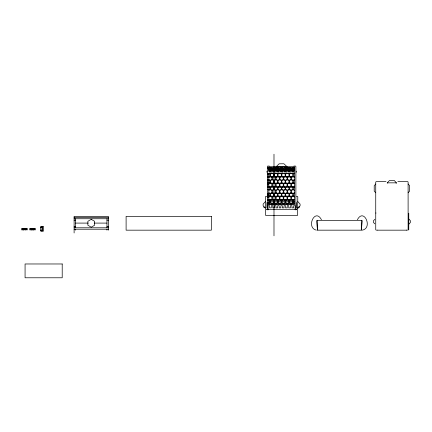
<?xml version="1.0" encoding="UTF-8"?>
<svg xmlns="http://www.w3.org/2000/svg" width="432" height="432" viewBox="0 0 432 432"><rect width="100%" height="100%" fill="white"/><g stroke="black" fill="none" stroke-linecap="round" stroke-linejoin="round"><path stroke-width="0.65" d="M297.799 208.256L300.083 205.778L300.083 204.066L297.799 201.582M265.421 201.582L263.137 204.066L263.137 205.778L265.28 207.922M408.877 224.181L410.4 222.458L410.4 220.747L408.877 219.024M361.314 230.17L362.27 220.649L316.559 220.649L317.515 230.17L361.314 230.17L361.314 220.649M32.195 229.289L32.195 229.036M357.377 219.748C363.917 207.295 373.145 228.236 362.264 230.164M266.776 196.457L265.734 196.376L265.421 196.825L265.421 215.012L265.896 215.487L297.556 215.422L297.799 196.825L297.486 196.376L296.444 196.457M24.835 228.982L24.835 229.343M408.764 230.002L408.764 213.203M24.845 228.814L24.851 229.516M32.184 229.484L32.189 228.847M375.737 184.01L374.215 185.733L374.22 191.122L375.737 192.769M374.836 219.359L373.453 220.747L373.453 222.458L374.836 223.841M408.116 192.769L409.639 191.052L409.633 185.657L408.116 184.01M23.971 229.468L23.971 228.857M33.053 228.847L33.053 229.478M377.093 230.062L376.785 230.17L407.068 230.17L406.76 230.062M23.965 229.581L24.143 228.906L23.506 228.749M24.932 228.749L25.407 228.749M31.601 228.749L32.076 228.749M268.85 183.233L269.924 182.606L269.924 180.706L268.85 180.079L267.327 180.101M268.85 183.821L270.184 183.049L271.831 184.005L271.831 185.906L270.184 186.862L268.85 186.089L267.327 186.079M294.37 173.486L293.29 174.107L293.29 176.013L294.37 176.634L294.37 172.525M268.85 190.415L270.184 189.648L271.831 190.598L271.831 192.505L270.184 193.455L268.85 192.688M278.057 187.299L279.704 186.349L281.351 187.299L281.351 189.205L279.704 190.156L278.057 189.205L278.057 187.299L294.37 187.304M294.37 179.491L293.036 180.263L291.384 179.307L291.384 177.406L293.036 176.45L294.37 177.223M294.37 180.079L293.29 180.706L293.29 182.606L294.37 183.233L267.327 183.222M268.85 197.014L270.184 196.247L271.831 197.197L271.831 199.103L270.184 200.054L268.85 199.287L267.327 199.271M294.37 186.089L293.036 186.862L291.384 185.906L291.384 184.005L293.036 183.049L294.37 183.821M294.37 186.678L293.29 187.299L293.29 189.205L294.37 189.826L294.37 176.866M275.897 199.546L277.544 200.497L277.544 202.403L275.897 203.353L274.244 202.403L274.244 200.497L275.918 199.557M268.85 203.612L270.184 202.84L271.831 203.796L271.831 204.644L268.85 204.644L268.85 190.15M279.704 199.546L278.057 200.497L278.057 202.403L279.704 203.353L281.351 202.403L281.351 200.497L279.682 199.557M294.37 192.688L293.036 193.455L291.384 192.505L291.384 190.598L293.036 189.648L294.37 190.415M283.511 199.546L281.864 200.497L281.864 202.403L283.511 203.353L285.163 202.403L285.163 200.497L283.538 199.557M294.37 193.277L293.29 193.898L293.29 195.804L294.37 196.425L294.37 190.15M287.323 199.546L285.671 200.497L285.671 202.403L287.323 203.353L288.97 202.403L288.97 200.497L287.296 199.557M294.37 199.287L293.036 200.054L291.384 199.103L291.384 197.197L293.036 196.247L294.37 197.014M294.37 199.876L293.29 200.497L293.29 202.403L294.37 203.024M268.553 176.51L268.85 176.537M286.367 166.385L276.847 166.385M268.85 168.005L270.113 167.594M268.85 168.21L270.184 167.778L271.831 168.313L271.831 170.645L270.184 171.18M270.626 167.594L272.273 168.129L273.92 167.594M268.85 169.268L270.113 168.853L270.113 166.725L268.85 166.725L268.85 171.434M271.901 170.829L271.901 169.571L270.248 170.105L270.248 171.364L271.901 170.829L273.548 171.364L273.548 170.105L270.184 169.036L268.85 169.474L270.184 169.922L271.831 169.387M274.433 167.594L276.08 168.129L277.733 167.594M272.344 169.576L273.991 169.036L277.355 170.105L277.355 171.364L275.708 170.829L274.055 171.364L274.055 170.105L275.708 169.571M277.798 167.778L276.151 168.313L276.151 170.645L277.798 171.18L279.45 170.645L279.45 168.313L277.798 167.778L277.798 169.036L276.151 169.576M275.638 169.387L273.991 169.922L270.626 168.853L270.626 166.725L273.92 166.725L273.92 168.853L272.273 169.393L272.273 168.129M278.24 167.594L279.893 168.129L281.54 167.594M281.61 167.778L279.958 168.313L279.958 170.645L281.61 171.18L283.257 170.645L283.257 168.313L281.61 167.778L281.61 169.036L279.958 169.576M276.08 168.129L276.08 169.393L277.733 168.853L277.733 167.022L277.139 167.022A1.507 0.848 0 0 1 275.951 166.73L274.433 166.725L274.433 168.853L277.798 169.922L279.45 169.387M275.638 170.645L273.991 171.18L272.344 170.645L272.344 168.313L273.991 167.778L275.638 168.313L275.708 170.829M282.053 167.594L283.7 168.129L285.352 167.594M277.868 170.105L279.515 169.571L281.167 170.105L281.167 171.364L279.515 170.829L277.868 171.364L277.798 169.922M285.417 167.778L283.77 168.313L283.77 170.645L285.417 171.18L287.069 170.645L287.069 168.313L285.417 167.778L285.417 169.036L283.77 169.576M279.893 168.129L279.893 169.393L281.54 168.853L281.54 167.022L278.24 167.022L278.24 168.853L281.61 169.922L283.257 169.387M285.86 167.594L287.512 168.129L289.159 167.594M283.327 169.571L281.675 170.105L281.675 171.364L283.327 170.829L284.974 171.364L284.974 170.105L283.327 169.571L283.327 170.829M283.7 168.129L283.7 169.393L285.352 168.853L285.352 167.022L282.053 167.022L282.053 168.853L285.417 169.922L287.069 169.387M289.159 168.853L287.512 169.393L287.512 168.129M292.966 167.594L291.319 168.129L289.667 167.594M287.134 169.571L285.487 170.105L285.487 171.364L287.134 170.829L288.781 171.364L288.781 170.105L287.134 169.571L287.134 170.829M287.577 169.576L289.224 169.036L290.876 169.576M294.37 168.21L293.036 167.778L291.384 168.313L291.384 170.645L293.036 171.18L294.37 170.748M289.224 169.036L289.159 166.725L287.253 166.725A1.447 0.815 0 0 1 286.281 167.011L285.86 167.022L285.86 168.853L289.224 169.922L290.876 169.387M291.319 169.393L292.966 168.853L292.966 166.725L289.667 166.725L289.667 168.853L290.768 169.214M290.941 169.571L289.294 170.105L289.294 171.364L290.941 170.829L292.594 171.364L292.594 170.105L290.941 169.571L290.941 170.829M291.384 169.576L293.036 169.036L294.37 169.474L293.036 169.922L291.384 169.387M294.37 169.695L293.101 170.105L293.101 171.364L294.37 170.953L293.101 170.975M26.104 228.452L26.028 228.631A1.01 1.01 0 0 1 26.028 229.694L27.313 229.878L27.313 228.447L25.11 228.544L25.11 229.775L26.12 229.878M22.81 229.873L22.901 229.732A1.01 1.01 0 0 1 22.885 228.631L23.803 228.544L23.803 229.775L21.6 229.878L21.6 228.447L22.81 228.452M34.198 228.452L34.123 228.631A1.01 1.01 0 0 1 34.123 229.694L35.408 229.878L35.408 228.447L33.205 228.544A0.621 0.621 0 0 0 33.205 229.775L34.214 229.878M30.904 229.873L30.996 229.732A1.01 1.01 0 0 1 30.98 228.631L29.695 228.447L29.695 229.878L31.898 229.775L31.898 228.544L30.904 228.452M31.984 229.613L31.687 229.613M407.732 230.164L408.116 229.694L408.105 182.012L407.641 181.613L397.84 181.613M386.014 181.613L376.213 181.613L375.743 182.012L375.737 229.694L376.121 230.164M25.169 229.64L23.744 229.878M269.309 166.055L267.673 166.072L267.327 166.531L267.327 209.871M293.906 166.055L295.542 166.072L295.893 166.531L295.893 209.871M267.327 167.962L268.85 167.962M271.285 167.983L273.262 167.983M274.946 167.983L275.967 167.983A1.507 0.848 0 0 0 276.799 168.259M286.389 168.264A1.447 0.815 0 0 0 287.253 167.983L288.522 167.983M290.331 167.983L292.307 167.983M267.327 168.102L268.85 168.102M268.85 170.975L269.741 170.975M270.248 170.975L273.548 170.975M274.055 170.975L277.355 170.975M277.868 170.975L281.167 170.975M281.675 170.975L284.974 170.975M285.487 170.975L288.781 170.975M289.294 170.975L292.594 170.975M267.327 173.507L268.85 173.507L269.924 174.107L269.924 176.013L268.85 176.634L267.327 176.623M267.327 173.777L268.85 173.777M267.327 173.837L268.85 173.837M267.327 174.096L268.85 174.096M267.327 174.188L268.85 174.188M267.327 174.28L268.85 174.28M267.327 176.18L268.85 176.18M267.327 176.364L268.85 176.364M267.327 176.866L268.85 176.866M267.327 176.953L294.37 176.92M267.327 177.136L268.85 177.136M267.327 177.277L268.85 177.277L270.184 176.45L271.831 177.406L271.831 179.307L270.184 180.263L268.85 179.491L267.327 179.48M267.327 177.579L268.85 177.579M267.327 179.923L268.85 179.923M267.327 180.436L268.85 180.436M267.327 180.695L268.85 180.695M267.327 180.873L268.85 180.873M267.327 182.779L268.85 182.779M267.327 182.963L268.85 182.963M267.327 183.551L268.85 183.551M267.327 183.73L268.85 183.73M267.327 184.172L268.85 184.172M267.327 186.521L268.85 186.521M267.327 186.7L268.85 186.7L269.924 187.299L269.924 189.205L268.85 189.826L268.85 173.324M267.327 187.029L268.85 187.029M267.327 187.288L277.544 187.304L277.544 189.205L275.897 190.156L274.244 189.205L274.244 187.299L275.897 186.349L277.544 187.299M267.327 187.472L268.85 187.472M267.327 189.562L268.85 189.562M267.327 193.298L268.85 193.298M267.327 193.628L294.37 193.655M267.327 193.887L268.85 193.887M267.327 194.071L268.85 194.071M267.327 195.977L268.85 195.977M267.327 196.155L294.37 196.182M267.327 196.414L268.85 196.414L269.924 195.804L269.924 193.898L268.85 193.277M267.327 196.749L268.85 196.749M267.327 196.927L268.85 196.927M267.327 197.37L268.85 197.37M269.32 199.557L271.042 199.557M273.132 199.557L274.849 199.557M276.939 199.557L278.662 199.557M280.746 199.557L282.469 199.557M284.558 199.557L286.276 199.557M288.365 199.557L290.088 199.557M292.178 199.557L293.895 199.557M267.327 199.897L268.85 199.897L269.924 200.497L269.924 202.403L268.85 203.024L267.327 203.013M267.327 200.227L268.85 200.227M270.886 200.237L273.289 200.237M274.693 200.237L277.096 200.237M278.505 200.237L280.908 200.237M282.312 200.237L284.715 200.237M286.119 200.237L288.522 200.237M289.931 200.237L292.334 200.237M267.327 200.486L268.85 200.486M267.327 200.669L268.85 200.669M268.85 201.285L294.37 201.285M267.327 202.354L268.85 202.354M267.327 202.57L268.85 202.57M267.327 202.754L268.85 202.754M267.327 203.342L268.85 203.413M267.327 203.526L268.85 203.526M267.327 203.855L268.85 203.855M267.327 203.969L290.876 203.904M291.384 203.904L294.37 203.904M297.799 207.824L299.084 207.76L299.322 206.777M266.468 209.439L296.752 209.439M375.743 213.03L376.051 213.03M74.11 217.318L108.394 217.318M74.11 218.743L108.394 218.743M74.11 220.174L75.541 220.174M106.963 220.174L108.394 220.174M75.541 223.09L88.241 223.09M94.262 223.09L106.963 223.09M40.651 226.363L43.502 226.363L43.502 231.125L40.651 231.125M74.11 226.357L75.541 226.357M106.963 226.357L108.394 226.357M40.651 227.075L42.217 227.075M40.657 227.221L42.061 227.221M74.11 227.788L108.394 227.788M23.744 228.447L25.169 228.447A0.713 0.713 0 0 1 25.769 228.771M31.838 228.447L33.264 228.447A0.713 0.713 0 0 1 33.863 228.771M74.11 229.219L108.394 229.219M31.838 229.878L33.264 229.878A0.713 0.713 0 0 0 33.82 229.613M40.657 230.267L42.061 230.267M40.651 230.407L42.217 230.407M298.847 206.302L299.149 206.41M264.373 207.824L263.925 207.511L263.898 206.777M316.327 230.143C305.753 227.788 315.036 207.446 321.451 219.748M293.479 167.594L294.37 167.886M294.37 169.144L293.479 168.853L293.479 166.725L294.37 166.725L294.37 171.434M285.417 169.036L287.069 169.576M288.679 171.002L287.577 170.645L287.577 168.313L289.224 167.778L290.876 168.313L290.876 170.645L289.224 171.18L289.224 169.922M281.61 169.036L283.257 169.576M277.798 169.036L279.45 169.576M268.85 169.814L269.741 170.105L269.741 171.364M268.85 170.748L269.735 171.04M294.37 203.612L293.036 202.84L291.384 203.796L291.384 204.644L294.37 204.644L294.37 196.749M33.502 228.749L32.843 228.944L33.043 229.581M408.494 221.13L408.494 222.07M396.689 183.071L394.205 180.446L389.502 180.473L387.164 182.93M396.117 183.244L396.166 182.839L387.688 182.839L387.736 183.244M317.515 220.649L317.515 230.17M296.271 171.148L296.271 172.271M296.271 202.538L296.271 208.013M296.271 209.444L296.271 209.752M295.132 209.839L295.132 205.691L293.609 205.691L293.609 207.868L291.94 207.868L291.94 205.691L290.417 205.691L290.417 207.868L288.749 207.868L288.749 205.691L287.226 205.691L287.226 207.868L285.563 207.868L285.563 205.691L284.035 205.691L284.035 207.868L282.371 207.868L282.371 205.691L280.849 205.691L280.849 207.868L279.18 207.868L279.18 205.691L277.657 205.691L277.657 207.868L275.989 207.868L275.989 205.691L274.466 205.691L274.466 207.868L272.803 207.868L272.803 205.691L271.274 205.691L271.274 207.868L269.611 207.868L269.611 205.691L268.088 205.691L268.088 209.839M293.036 167.778L293.036 169.036M293.036 169.922L293.036 171.18M287.253 166.725L287.253 167.983M286.367 166.709L286.367 166.055L283.889 163.766L279.115 163.82L276.847 166.05L276.847 166.709M285.417 169.922L285.417 171.18M281.61 169.922L281.61 171.18M279.515 169.571L279.515 170.829M275.967 166.725L275.967 167.983M273.991 154.219L273.991 235.813M270.184 167.778L270.184 169.036M266.944 171.148L266.944 172.271M266.944 202.538L266.944 208.013M266.944 209.439L266.944 209.741M108.394 230.17L108.394 216.362L74.11 216.362L74.11 232.972M106.963 218.743L106.963 227.788M106.963 229.198L106.963 230.164M75.541 218.743L75.541 227.788M75.541 229.198L75.541 230.164M42.217 226.363L42.217 231.125M41.359 226.363L41.359 227.075M41.359 230.407L41.359 231.125M33.264 228.447L33.264 229.878M31.898 228.544A0.621 0.621 0 0 1 31.898 229.775M23.144 228.771A0.713 0.713 0 0 1 24.192 228.609A0.713 0.713 0 0 1 24.246 229.667A0.713 0.713 0 0 1 23.188 229.613M25.726 229.613A0.713 0.713 0 0 1 25.169 229.878M23.803 228.544A0.621 0.621 0 0 1 23.803 229.775M25.11 229.775A0.621 0.621 0 0 1 25.11 228.544M31.239 228.771A0.713 0.713 0 0 1 32.287 228.609A0.713 0.713 0 0 1 32.341 229.667A0.713 0.713 0 0 1 31.282 229.613M91.255 219.353L87.863 221.308L87.863 225.223L91.255 227.183L94.64 225.223L94.64 221.308L91.255 219.353M271.318 173.005L270.184 173.664L269.044 173.005L271.318 173.005M272.084 173.156L270.437 174.107L270.437 176.013L272.084 176.963L273.737 176.013L273.737 174.107L272.084 173.156M275.13 173.005L273.991 173.664L272.851 173.005L275.13 173.005M275.897 173.156L274.244 174.107L274.244 176.013L275.897 176.963L277.544 176.013L277.544 174.107L275.897 173.156M278.937 173.005L277.798 173.664L276.664 173.005L278.937 173.005M273.991 176.45L272.344 177.406L272.344 179.307L273.991 180.263L275.638 179.307L275.638 177.406L273.991 176.45M279.704 173.156L278.057 174.107L278.057 176.013L279.704 176.963L281.351 176.013L281.351 174.107L279.704 173.156M282.744 173.005L281.61 173.664L280.471 173.005L282.744 173.005M272.084 179.75L270.437 180.706L270.437 182.606L272.084 183.562L273.737 182.606L273.737 180.706L272.084 179.75M277.798 176.45L276.151 177.406L276.151 179.307L277.798 180.263L279.45 179.307L279.45 177.406L277.798 176.45M283.511 173.156L281.864 174.107L281.864 176.013L283.511 176.963L285.163 176.013L285.163 174.107L283.511 173.156M286.556 173.005L285.417 173.664L284.278 173.005L286.556 173.005M275.897 179.75L274.244 180.706L274.244 182.606L275.897 183.562L277.544 182.606L277.544 180.706L275.897 179.75M281.61 176.45L279.958 177.406L279.958 179.307L281.61 180.263L283.257 179.307L283.257 177.406L281.61 176.45M287.323 173.156L285.671 174.107L285.671 176.013L287.323 176.963L288.97 176.013L288.97 174.107L287.323 173.156M290.363 173.005L289.224 173.664L288.09 173.005L290.363 173.005M273.991 183.049L272.344 184.005L272.344 185.906L273.991 186.862L275.638 185.906L275.638 184.005L273.991 183.049M279.704 179.75L278.057 180.706L278.057 182.606L279.704 183.562L281.351 182.606L281.351 180.706L279.704 179.75M285.417 176.45L283.77 177.406L283.77 179.307L285.417 180.263L287.069 179.307L287.069 177.406L285.417 176.45M291.13 173.156L289.483 174.107L289.483 176.013L291.13 176.963L292.783 176.013L292.783 174.107L291.13 173.156M294.176 173.005L293.036 173.664L291.897 173.005L294.176 173.005M272.084 186.349L270.437 187.299L270.437 189.205L272.084 190.156L273.737 189.205L273.737 187.299L272.084 186.349M277.798 183.049L276.151 184.005L276.151 185.906L277.798 186.862L279.45 185.906L279.45 184.005L277.798 183.049M283.511 179.75L281.864 180.706L281.864 182.606L283.511 183.562L285.163 182.606L285.163 180.706L283.511 179.75M289.224 176.45L287.577 177.406L287.577 179.307L289.224 180.263L290.876 179.307L290.876 177.406L289.224 176.45M281.61 183.049L279.958 184.005L279.958 185.906L281.61 186.862L283.257 185.906L283.257 184.005L281.61 183.049M287.323 179.75L285.671 180.706L285.671 182.606L287.323 183.562L288.97 182.606L288.97 180.706L287.323 179.75M273.991 189.648L272.344 190.598L272.344 192.505L273.991 193.455L275.638 192.505L275.638 190.598L273.991 189.648M285.417 183.049L283.77 184.005L283.77 185.906L285.417 186.862L287.069 185.906L287.069 184.005L285.417 183.049M291.13 179.75L289.483 180.706L289.483 182.606L291.13 183.562L292.783 182.606L292.783 180.706L291.13 179.75M272.084 192.947L270.437 193.898L270.437 195.804L272.084 196.754L273.737 195.804L273.737 193.898L272.084 192.947M277.798 189.648L276.151 190.598L276.151 192.505L277.798 193.455L279.45 192.505L279.45 190.598L277.798 189.648M283.511 186.349L281.864 187.299L281.864 189.205L283.511 190.156L285.163 189.205L285.163 187.299L283.511 186.349M289.224 183.049L287.577 184.005L287.577 185.906L289.224 186.862L290.876 185.906L290.876 184.005L289.224 183.049M275.897 192.947L274.244 193.898L274.244 195.804L275.897 196.754L277.544 195.804L277.544 193.898L275.897 192.947M281.61 189.648L279.958 190.598L279.958 192.505L281.61 193.455L283.257 192.505L283.257 190.598L281.61 189.648M287.323 186.349L285.671 187.299L285.671 189.205L287.323 190.156L288.97 189.205L288.97 187.299L287.323 186.349M273.991 196.247L272.344 197.197L272.344 199.103L273.991 200.054L275.638 199.103L275.638 197.197L273.991 196.247M279.704 192.947L278.057 193.898L278.057 195.804L279.704 196.754L281.351 195.804L281.351 193.898L279.704 192.947M285.417 189.648L283.77 190.598L283.77 192.505L285.417 193.455L287.069 192.505L287.069 190.598L285.417 189.648M291.13 186.349L289.483 187.299L289.483 189.205L291.13 190.156L292.783 189.205L292.783 187.299L291.13 186.349M272.084 199.546L270.437 200.497L270.437 202.403L272.084 203.353L273.737 202.403L273.737 200.497L272.111 199.557M277.798 196.247L276.151 197.197L276.151 199.103L277.798 200.054L279.45 199.103L279.45 197.197L277.798 196.247M283.511 192.947L281.864 193.898L281.864 195.804L283.511 196.754L285.163 195.804L285.163 193.898L283.511 192.947M289.224 189.648L287.577 190.598L287.577 192.505L289.224 193.455L290.876 192.505L290.876 190.598L289.224 189.648M281.61 196.247L279.958 197.197L279.958 199.103L281.61 200.054L283.257 199.103L283.257 197.197L281.61 196.247M287.323 192.947L285.671 193.898L285.671 195.804L287.323 196.754L288.97 195.804L288.97 193.898L287.323 192.947M273.991 202.84L272.344 203.796L272.344 204.644L275.638 204.644L275.638 203.796L273.991 202.84M285.417 196.247L283.77 197.197L283.77 199.103L285.417 200.054L287.069 199.103L287.069 197.197L285.417 196.247M291.13 192.947L289.483 193.898L289.483 195.804L291.13 196.754L292.783 195.804L292.783 193.898L291.13 192.947M277.798 202.84L276.151 203.796L276.151 204.644L279.45 204.644L279.45 203.796L277.798 202.84M289.224 196.247L287.577 197.197L287.577 199.103L289.224 200.054L290.876 199.103L290.876 197.197L289.224 196.247M281.61 202.84L279.958 203.796L279.958 204.644L283.257 204.644L283.257 203.796L281.61 202.84M285.417 202.84L283.77 203.796L283.77 204.644L287.069 204.644L287.069 203.796L285.417 202.84M291.13 199.546L289.483 200.497L289.483 202.403L291.13 203.353L292.783 202.403L292.783 200.497L291.157 199.557M289.224 202.84L287.577 203.796L287.577 204.644L290.876 204.644L290.876 203.796L289.224 202.84M211.329 216.362L126.106 216.362L126.106 230.17L211.329 230.17L211.329 216.362M42.071 227.313L40.646 227.313L40.646 230.17L42.071 230.17L42.071 227.313M62.208 263.974L25.072 263.974L25.072 277.781L62.208 277.781L62.208 263.974"/></g></svg>
